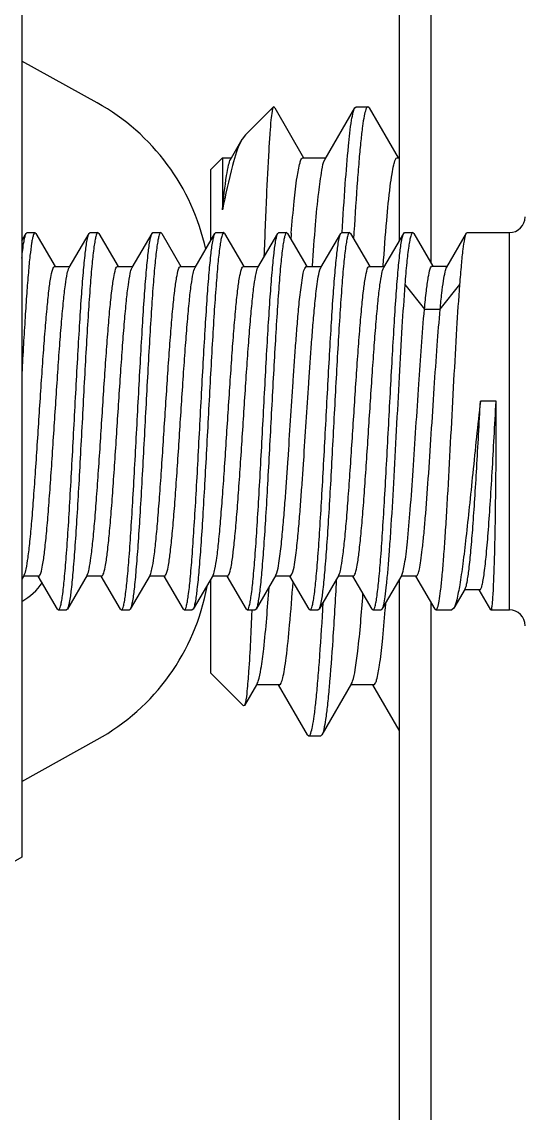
# Model space of a CAD drawing. Header units: inches. Extents: x -1293886 to -986005, y -15154 to 203628.
# Drawn here: x -1241476.2 to -1241449, y 83738 to 83797.1 of the extents above; entities that cross this region are included whole.
import ezdxf

# ---------------------------------------------------------------- set-up
doc = ezdxf.new("R2010")
doc.units = ezdxf.units.IN
doc.header["$LTSCALE"] = 100
doc.header["$MEASUREMENT"] = 0
doc.layers.add('W_DIM', color=4, linetype='Continuous')

# ---------------------------------------------------------------- blocks, each defined once
blk = doc.blocks.new('1111')
at = {"layer": 'W_DIM', "color": 7}
for p, q in [((-2280941.439, 1708334.125), (-2280941.439, 1708285.966)), ((-2280939.735, 1708317.086), (-2280939.735, 1708284.781)), ((-2280961.886, 1708299.801), (-2280961.886, 1708252.579)), ((-2280957.808, 1708293.439), (-2280961.886, 1708295.699)), ((-2280949.777, 1708291.708), (-2280948.255, 1708293.23)), ((-2280948.255, 1708293.23), (-2280948.264, 1708293.217)), ((-2280948.187, 1708293.172), (-2280948.254, 1708293.23)), ((-2280948.187, 1708293.172), (-2280946.621, 1708290.47)), ((-2280945.462, 1708290.401), (-2280943.849, 1708293.173)), ((-2280943.849, 1708293.173), (-2280943.783, 1708293.23)), ((-2280943.783, 1708293.23), (-2280943.142, 1708293.23)), ((-2280943.783, 1708293.23), (-2280943.142, 1708293.23)), ((-2280943.142, 1708293.23), (-2280943.152, 1708293.229)), ((-2280943.075, 1708293.172), (-2280943.142, 1708293.23)), ((-2280943.075, 1708293.172), (-2280941.509, 1708290.47)), ((-2280949.777, 1708291.708), (-2280949.953, 1708291.467)), ((-2280950.534, 1708290.47), (-2280949.953, 1708291.467)), ((-2280951.662, 1708289.822), (-2280951.015, 1708290.47)), ((-2280951.015, 1708290.47), (-2280950.534, 1708290.47)), ((-2280951.015, 1708290.47), (-2280951.015, 1708287.646)), ((-2280950.574, 1708290.401), (-2280950.534, 1708290.47)), ((-2280946.661, 1708290.47), (-2280945.422, 1708290.47)), ((-2280941.549, 1708290.47), (-2280941.439, 1708290.47)), ((-2280951.662, 1708289.822), (-2280951.662, 1708285.966)), ((-2280961.886, 1708285.966), (-2280961.65, 1708286.372)), ((-2280961.65, 1708286.372), (-2280961.601, 1708286.414)), ((-2280961.601, 1708286.414), (-2280961.174, 1708286.414)), ((-2280961.601, 1708286.414), (-2280961.174, 1708286.414)), ((-2280961.124, 1708286.371), (-2280961.174, 1708286.414)), ((-2280961.124, 1708286.371), (-2280960.081, 1708284.574)), ((-2280959.32, 1708284.522), (-2280958.242, 1708286.372)), ((-2280958.242, 1708286.372), (-2280958.193, 1708286.414)), ((-2280958.193, 1708286.414), (-2280957.766, 1708286.414)), ((-2280958.193, 1708286.414), (-2280957.766, 1708286.414)), ((-2280957.716, 1708286.371), (-2280957.766, 1708286.414)), ((-2280957.716, 1708286.371), (-2280956.673, 1708284.574)), ((-2280955.912, 1708284.522), (-2280954.834, 1708286.372)), ((-2280954.834, 1708286.372), (-2280954.785, 1708286.414)), ((-2280954.785, 1708286.414), (-2280954.358, 1708286.414)), ((-2280954.785, 1708286.414), (-2280954.358, 1708286.414)), ((-2280954.349, 1708286.413), (-2280954.358, 1708286.414)), ((-2280954.308, 1708286.371), (-2280954.349, 1708286.413)), ((-2280954.308, 1708286.371), (-2280953.265, 1708284.574)), ((-2280952.504, 1708284.522), (-2280951.426, 1708286.372)), ((-2280951.426, 1708286.372), (-2280951.377, 1708286.414)), ((-2280951.377, 1708286.414), (-2280950.95, 1708286.414)), ((-2280951.377, 1708286.414), (-2280950.95, 1708286.414)), ((-2280950.9, 1708286.371), (-2280950.95, 1708286.414)), ((-2280950.9, 1708286.371), (-2280949.857, 1708284.574)), ((-2280949.096, 1708284.522), (-2280948.019, 1708286.372)), ((-2280948.019, 1708286.372), (-2280947.969, 1708286.414)), ((-2280947.969, 1708286.414), (-2280947.542, 1708286.414)), ((-2280947.969, 1708286.414), (-2280947.542, 1708286.414)), ((-2280947.493, 1708286.371), (-2280947.542, 1708286.414)), ((-2280947.493, 1708286.371), (-2280946.449, 1708284.574)), ((-2280945.688, 1708284.522), (-2280944.611, 1708286.372)), ((-2280944.611, 1708286.372), (-2280944.561, 1708286.414)), ((-2280944.561, 1708286.414), (-2280944.134, 1708286.414)), ((-2280944.561, 1708286.414), (-2280944.134, 1708286.414)), ((-2280944.085, 1708286.371), (-2280944.134, 1708286.414)), ((-2280944.085, 1708286.371), (-2280943.042, 1708284.574)), ((-2280943.9, 1708286.366), (-2280943.915, 1708286.1)), ((-2280943.895, 1708286.44), (-2280943.9, 1708286.366)), ((-2280942.28, 1708284.522), (-2280941.203, 1708286.372)), ((-2280941.203, 1708286.372), (-2280941.153, 1708286.414)), ((-2280941.153, 1708286.414), (-2280940.712, 1708286.414)), ((-2280941.153, 1708286.414), (-2280940.712, 1708286.414)), ((-2280940.654, 1708286.364), (-2280940.712, 1708286.414)), ((-2280940.654, 1708286.364), (-2280939.629, 1708284.599)), ((-2280938.868, 1708284.547), (-2280937.803, 1708286.377)), ((-2280937.803, 1708286.377), (-2280937.76, 1708286.414)), ((-2280937.76, 1708286.414), (-2280935.475, 1708286.414)), ((-2280937.76, 1708286.414), (-2280935.475, 1708286.414)), ((-2280935.475, 1708265.967), (-2280935.475, 1708286.414)), ((-2280960.112, 1708284.574), (-2280959.29, 1708284.574)), ((-2280956.704, 1708284.574), (-2280955.882, 1708284.574)), ((-2280953.296, 1708284.574), (-2280952.474, 1708284.574)), ((-2280949.888, 1708284.574), (-2280949.066, 1708284.574)), ((-2280946.48, 1708284.574), (-2280945.658, 1708284.574)), ((-2280943.072, 1708284.574), (-2280942.25, 1708284.574)), ((-2280942.317, 1708284.561), (-2280942.313, 1708284.618)), ((-2280939.66, 1708284.599), (-2280938.838, 1708284.599)), ((-2280941.139, 1708283.598), (-2280940.076, 1708282.265)), ((-2280939.224, 1708282.265), (-2280938.158, 1708283.598)), ((-2280940.076, 1708282.265), (-2280939.224, 1708282.265)), ((-2280936.198, 1708277.273), (-2280937.05, 1708277.273)), ((-2280961.755, 1708267.859), (-2280961.886, 1708267.633)), ((-2280960.963, 1708267.807), (-2280961.785, 1708267.807)), ((-2280959.946, 1708266.009), (-2280960.994, 1708267.807)), ((-2280958.347, 1708267.859), (-2280959.42, 1708266.009)), ((-2280957.556, 1708267.807), (-2280958.377, 1708267.807)), ((-2280956.538, 1708266.009), (-2280957.586, 1708267.807)), ((-2280954.939, 1708267.859), (-2280956.012, 1708266.009)), ((-2280954.148, 1708267.807), (-2280954.969, 1708267.807)), ((-2280953.13, 1708266.009), (-2280954.178, 1708267.807)), ((-2280951.531, 1708267.859), (-2280952.604, 1708266.009)), ((-2280951.662, 1708267.633), (-2280951.662, 1708262.559)), ((-2280950.74, 1708267.807), (-2280951.561, 1708267.807)), ((-2280949.723, 1708266.009), (-2280950.77, 1708267.807)), ((-2280948.123, 1708267.859), (-2280949.196, 1708266.009)), ((-2280947.332, 1708267.807), (-2280948.153, 1708267.807)), ((-2280946.315, 1708266.009), (-2280947.362, 1708267.807)), ((-2280944.715, 1708267.859), (-2280945.789, 1708266.009)), ((-2280943.924, 1708267.807), (-2280944.746, 1708267.807)), ((-2280942.907, 1708266.009), (-2280943.954, 1708267.807)), ((-2280941.307, 1708267.859), (-2280942.381, 1708266.009)), ((-2280941.439, 1708267.633), (-2280941.439, 1708218.255)), ((-2280940.516, 1708267.807), (-2280941.338, 1708267.807)), ((-2280939.499, 1708266.009), (-2280940.546, 1708267.807)), ((-2280937.878, 1708267.108), (-2280938.489, 1708266.06)), ((-2280937.082, 1708267.06), (-2280937.906, 1708267.06)), ((-2280936.483, 1708265.98), (-2280937.11, 1708267.06)), ((-2280945.582, 1708265.997), (-2280945.56, 1708266.382)), ((-2280939.735, 1708266.414), (-2280939.735, 1708216.551)), ((-2280959.946, 1708266.009), (-2280959.897, 1708265.967)), ((-2280959.897, 1708265.967), (-2280959.47, 1708265.967)), ((-2280959.897, 1708265.967), (-2280959.47, 1708265.967)), ((-2280959.42, 1708266.009), (-2280959.47, 1708265.967)), ((-2280956.538, 1708266.009), (-2280956.489, 1708265.967)), ((-2280956.489, 1708265.967), (-2280956.062, 1708265.967)), ((-2280956.489, 1708265.967), (-2280956.062, 1708265.967)), ((-2280956.012, 1708266.009), (-2280956.062, 1708265.967)), ((-2280953.13, 1708266.009), (-2280953.081, 1708265.967)), ((-2280953.081, 1708265.967), (-2280952.654, 1708265.967)), ((-2280953.081, 1708265.967), (-2280952.654, 1708265.967)), ((-2280952.604, 1708266.009), (-2280952.654, 1708265.967)), ((-2280949.723, 1708266.009), (-2280949.673, 1708265.967)), ((-2280949.673, 1708265.967), (-2280949.246, 1708265.967)), ((-2280949.673, 1708265.967), (-2280949.246, 1708265.967)), ((-2280949.427, 1708265.933), (-2280949.428, 1708265.913)), ((-2280949.196, 1708266.009), (-2280949.246, 1708265.967)), ((-2280946.315, 1708266.009), (-2280946.265, 1708265.967)), ((-2280946.265, 1708265.967), (-2280945.838, 1708265.967)), ((-2280946.265, 1708265.967), (-2280945.838, 1708265.967)), ((-2280945.789, 1708266.009), (-2280945.838, 1708265.967)), ((-2280945.583, 1708265.979), (-2280945.582, 1708265.997)), ((-2280942.907, 1708266.009), (-2280942.857, 1708265.967)), ((-2280942.857, 1708265.967), (-2280942.43, 1708265.967)), ((-2280942.857, 1708265.967), (-2280942.43, 1708265.967)), ((-2280942.381, 1708266.009), (-2280942.43, 1708265.967)), ((-2280939.499, 1708266.009), (-2280939.449, 1708265.967)), ((-2280939.449, 1708265.967), (-2280938.597, 1708265.967)), ((-2280939.449, 1708265.967), (-2280938.597, 1708265.967)), ((-2280938.489, 1708266.06), (-2280938.597, 1708265.967)), ((-2280936.483, 1708265.98), (-2280936.468, 1708265.967)), ((-2280936.468, 1708265.967), (-2280935.475, 1708265.967)), ((-2280936.468, 1708265.967), (-2280935.475, 1708265.967)), ((-2280951.662, 1708262.559), (-2280949.875, 1708260.771)), ((-2280949.176, 1708261.911), (-2280949.828, 1708260.788)), ((-2280949.136, 1708261.98), (-2280949.176, 1708261.911)), ((-2280947.938, 1708261.911), (-2280949.176, 1708261.911)), ((-2280946.405, 1708259.208), (-2280947.978, 1708261.911)), ((-2280944.025, 1708261.98), (-2280945.631, 1708259.209)), ((-2280942.827, 1708261.911), (-2280944.065, 1708261.911)), ((-2280941.439, 1708259.458), (-2280942.866, 1708261.911)), ((-2280949.828, 1708260.788), (-2280949.875, 1708260.771)), ((-2280946.405, 1708259.208), (-2280946.339, 1708259.151)), ((-2280946.339, 1708259.151), (-2280946.329, 1708259.152)), ((-2280946.339, 1708259.151), (-2280945.698, 1708259.151)), ((-2280946.339, 1708259.151), (-2280945.698, 1708259.151)), ((-2280945.631, 1708259.209), (-2280945.698, 1708259.151)), ((-2280961.886, 1708256.681), (-2280957.808, 1708258.942)), ((-2280961.886, 1708252.579), (-2281002.782, 1708228.969))]:
    blk.add_line(p, q, dxfattribs=at)
for centre, radius, start, end in [((-2280963.59, 1708283.006), 11.928, 12.1061, 61), ((-2280935.475, 1708287.266), 0.852, 270, 0), ((-2280961.174, 1708286.385), 0.0291, 90.0399, 101.02593), ((-2280957.766, 1708286.385), 0.0291, 90.03975, 101.01088), ((-2280950.95, 1708286.385), 0.0291, 90.03973, 101.00856), ((-2280947.542, 1708286.385), 0.0291, 90.04059, 101.08866), ((-2280818.571, 1708275.913), 129.146, 175.34935, 175.48726), ((-2280944.134, 1708286.385), 0.0291, 90.03959, 100.99569), ((-2280940.712, 1708286.381), 0.033, 90.00528, 95.81461), ((-2280963.59, 1708269.375), 3.408, 300.11018, 325.67319), ((-2280963.59, 1708269.375), 11.928, 299, 349.65492), ((-2281071.376, 1708276.504), 129.607, 355.34216, 355.50155), ((-2280959.897, 1708265.996), 0.0291, 270.03852, 280.89518), ((-2280956.489, 1708265.996), 0.0291, 270.03683, 280.73118), ((-2280953.081, 1708265.996), 0.0291, 270.03858, 280.90111), ((-2280949.673, 1708265.996), 0.0291, 270.03696, 280.7443), ((-2280946.265, 1708265.996), 0.0291, 270.03862, 280.90474), ((-2280942.857, 1708265.996), 0.0291, 270.03729, 280.77595), ((-2280939.449, 1708265.996), 0.0291, 270.03314, 280.36013), ((-2280935.475, 1708265.115), 0.852, 0, 90)]:
    blk.add_arc(centre, radius, start, end, dxfattribs=at)
for points, knots in [([(-2280948.264, 1708293.217), (-2280948.305, 1708293.151), (-2280948.338, 1708292.908), (-2280948.405, 1708292.445), (-2280948.459, 1708291.732), (-2280948.552, 1708290.345), (-2280948.656, 1708288.112), (-2280948.731, 1708286.195), (-2280948.77, 1708285.117)], [0, 0, 0, 0, 0.028803, 0.087347, 0.175234, 0.291375, 0.601546, 1, 1, 1, 1]), ([(-2280944.537, 1708286.42), (-2280944.484, 1708287.297), (-2280944.386, 1708288.861), (-2280944.22, 1708290.887), (-2280944.084, 1708292.187), (-2280943.954, 1708292.871), (-2280943.892, 1708293.099), (-2280943.849, 1708293.173)], [0, 0, 0, 0, 0.387493, 0.691197, 0.897942, 0.962227, 1, 1, 1, 1]), ([(-2280943.152, 1708293.229), (-2280943.204, 1708293.216), (-2280943.275, 1708293.013), (-2280943.357, 1708292.685), (-2280943.444, 1708292.099), (-2280943.534, 1708291.331), (-2280943.624, 1708290.356), (-2280943.755, 1708288.706), (-2280943.839, 1708287.379), (-2280943.895, 1708286.44)], [0, 0, 0, 0, 0.023735, 0.077097, 0.161261, 0.275517, 0.41849, 0.588403, 1, 1, 1, 1]), ([(-2280949.953, 1708291.467), (-2280950.206, 1708291.034), (-2280950.579, 1708289.741), (-2280950.86, 1708288.454), (-2280951.015, 1708287.646)], [0, 0, 0, 0, 0.378609, 1, 1, 1, 1]), ([(-2280951.015, 1708287.646), (-2280950.956, 1708288.268), (-2280950.876, 1708289.089), (-2280950.708, 1708290.001), (-2280950.631, 1708290.304), (-2280950.574, 1708290.401)], [0, 0, 0, 0, 0.670781, 0.879418, 1, 1, 1, 1]), ([(-2280947.292, 1708286.384), (-2280947.245, 1708286.963), (-2280947.154, 1708287.977), (-2280947.012, 1708289.241), (-2280946.874, 1708290.025), (-2280946.771, 1708290.365), (-2280946.695, 1708290.47), (-2280946.661, 1708290.47)], [0, 0, 0, 0, 0.418103, 0.729509, 0.923457, 0.975156, 1, 1, 1, 1]), ([(-2280946.147, 1708284.611), (-2280946.095, 1708285.353), (-2280945.992, 1708286.678), (-2280945.841, 1708288.415), (-2280945.666, 1708289.593), (-2280945.568, 1708290.22), (-2280945.462, 1708290.401)], [0, 0, 0, 0, 0.381891, 0.683609, 0.892235, 1, 1, 1, 1]), ([(-2280942.313, 1708284.618), (-2280942.255, 1708285.436), (-2280942.147, 1708286.87), (-2280941.985, 1708288.535), (-2280941.852, 1708289.529), (-2280941.755, 1708290.028), (-2280941.684, 1708290.304), (-2280941.594, 1708290.47), (-2280941.549, 1708290.47)], [0, 0, 0, 0, 0.413981, 0.72778, 0.84167, 0.924911, 0.976907, 1, 1, 1, 1]), ([(-2280961.18, 1708286.414), (-2280961.2, 1708286.41), (-2280961.238, 1708286.353), (-2280961.275, 1708286.243), (-2280961.319, 1708286.064), (-2280961.382, 1708285.701), (-2280961.457, 1708285.09), (-2280961.542, 1708284.186), (-2280961.628, 1708283.07), (-2280961.714, 1708281.772), (-2280961.801, 1708280.326), (-2280961.858, 1708279.317), (-2280961.886, 1708278.794)], [0, 0, 0, 0, 0.007976, 0.023399, 0.047119, 0.079188, 0.167777, 0.287121, 0.434165, 0.605074, 0.795358, 1, 1, 1, 1]), ([(-2280961.886, 1708285.031), (-2280961.855, 1708285.331), (-2280961.811, 1708285.729), (-2280961.722, 1708286.173), (-2280961.679, 1708286.322), (-2280961.65, 1708286.372)], [0, 0, 0, 0, 0.664814, 0.874197, 1, 1, 1, 1]), ([(-2280959.891, 1708265.967), (-2280959.866, 1708265.972), (-2280959.822, 1708266.052), (-2280959.779, 1708266.195), (-2280959.729, 1708266.438), (-2280959.655, 1708266.925), (-2280959.568, 1708267.741), (-2280959.469, 1708268.939), (-2280959.369, 1708270.398), (-2280959.269, 1708272.066), (-2280959.168, 1708273.882), (-2280959.066, 1708275.781), (-2280958.965, 1708277.694), (-2280958.864, 1708279.554), (-2280958.763, 1708281.292), (-2280958.663, 1708282.847), (-2280958.564, 1708284.163), (-2280958.465, 1708285.191), (-2280958.382, 1708285.854), (-2280958.304, 1708286.209), (-2280958.267, 1708286.33), (-2280958.242, 1708286.372)], [0, 0, 0, 0, 0.003708, 0.011331, 0.023205, 0.039308, 0.083699, 0.143025, 0.215195, 0.297631, 0.387378, 0.481219, 0.575789, 0.667691, 0.753629, 0.830521, 0.895618, 0.946611, 0.981731, 0.992985, 1, 1, 1, 1]), ([(-2280957.772, 1708286.414), (-2280957.797, 1708286.409), (-2280957.841, 1708286.329), (-2280957.884, 1708286.186), (-2280957.934, 1708285.943), (-2280958.008, 1708285.456), (-2280958.095, 1708284.639), (-2280958.194, 1708283.442), (-2280958.293, 1708281.983), (-2280958.394, 1708280.316), (-2280958.495, 1708278.5), (-2280958.596, 1708276.602), (-2280958.698, 1708274.688), (-2280958.799, 1708272.829), (-2280958.899, 1708271.09), (-2280959, 1708269.535), (-2280959.099, 1708268.219), (-2280959.198, 1708267.191), (-2280959.281, 1708266.528), (-2280959.358, 1708266.172), (-2280959.396, 1708266.051), (-2280959.42, 1708266.01)], [0, 0, 0, 0, 0.003711, 0.011337, 0.023212, 0.039315, 0.083701, 0.143019, 0.215177, 0.2976, 0.387333, 0.481165, 0.575727, 0.667621, 0.753554, 0.830449, 0.895556, 0.946563, 0.981704, 0.992971, 1, 1, 1, 1]), ([(-2280956.484, 1708265.967), (-2280956.459, 1708265.972), (-2280956.414, 1708266.051), (-2280956.371, 1708266.195), (-2280956.321, 1708266.438), (-2280956.247, 1708266.924), (-2280956.16, 1708267.741), (-2280956.062, 1708268.938), (-2280955.962, 1708270.397), (-2280955.861, 1708272.065), (-2280955.76, 1708273.881), (-2280955.659, 1708275.78), (-2280955.557, 1708277.693), (-2280955.456, 1708279.553), (-2280955.355, 1708281.292), (-2280955.255, 1708282.847), (-2280955.156, 1708284.163), (-2280955.057, 1708285.191), (-2280954.974, 1708285.854), (-2280954.896, 1708286.209), (-2280954.859, 1708286.33), (-2280954.834, 1708286.372)], [0, 0, 0, 0, 0.003703, 0.01132, 0.023187, 0.039284, 0.083664, 0.142983, 0.215146, 0.297577, 0.387325, 0.481173, 0.575752, 0.667661, 0.753607, 0.830509, 0.895614, 0.946609, 0.98173, 0.992984, 1, 1, 1, 1]), ([(-2280954.358, 1708286.414), (-2280954.381, 1708286.414), (-2280954.431, 1708286.34), (-2280954.47, 1708286.205), (-2280954.522, 1708285.969), (-2280954.595, 1708285.492), (-2280954.683, 1708284.684), (-2280954.782, 1708283.495), (-2280954.882, 1708282.04), (-2280954.983, 1708280.374), (-2280955.084, 1708278.557), (-2280955.186, 1708276.653), (-2280955.287, 1708274.733), (-2280955.389, 1708272.866), (-2280955.49, 1708271.119), (-2280955.591, 1708269.555), (-2280955.69, 1708268.232), (-2280955.789, 1708267.197), (-2280955.873, 1708266.531), (-2280955.95, 1708266.173), (-2280955.988, 1708266.051), (-2280956.012, 1708266.01)], [0, 0, 0, 0, 0.003386, 0.010605, 0.022094, 0.037845, 0.081651, 0.140562, 0.21249, 0.294853, 0.384679, 0.47873, 0.573605, 0.66588, 0.752224, 0.829521, 0.894986, 0.946281, 0.981617, 0.992941, 1, 1, 1, 1]), ([(-2280953.075, 1708265.967), (-2280953.051, 1708265.972), (-2280953.006, 1708266.052), (-2280952.963, 1708266.195), (-2280952.913, 1708266.438), (-2280952.839, 1708266.925), (-2280952.752, 1708267.741), (-2280952.653, 1708268.939), (-2280952.554, 1708270.398), (-2280952.453, 1708272.066), (-2280952.352, 1708273.882), (-2280952.251, 1708275.781), (-2280952.149, 1708277.694), (-2280952.048, 1708279.554), (-2280951.947, 1708281.292), (-2280951.847, 1708282.847), (-2280951.748, 1708284.163), (-2280951.649, 1708285.191), (-2280951.566, 1708285.854), (-2280951.489, 1708286.209), (-2280951.451, 1708286.33), (-2280951.426, 1708286.372)], [0, 0, 0, 0, 0.003708, 0.011332, 0.023206, 0.039309, 0.083701, 0.143026, 0.215196, 0.297631, 0.387378, 0.481219, 0.575788, 0.66769, 0.753628, 0.830521, 0.895618, 0.94661, 0.98173, 0.992985, 1, 1, 1, 1]), ([(-2280950.956, 1708286.414), (-2280950.981, 1708286.409), (-2280951.025, 1708286.329), (-2280951.068, 1708286.186), (-2280951.118, 1708285.943), (-2280951.192, 1708285.456), (-2280951.279, 1708284.639), (-2280951.378, 1708283.442), (-2280951.478, 1708281.983), (-2280951.578, 1708280.316), (-2280951.679, 1708278.5), (-2280951.78, 1708276.602), (-2280951.882, 1708274.688), (-2280951.983, 1708272.829), (-2280952.084, 1708271.09), (-2280952.184, 1708269.535), (-2280952.283, 1708268.219), (-2280952.382, 1708267.191), (-2280952.465, 1708266.528), (-2280952.542, 1708266.172), (-2280952.58, 1708266.051), (-2280952.604, 1708266.01)], [0, 0, 0, 0, 0.003711, 0.011337, 0.023212, 0.039314, 0.0837, 0.143018, 0.215176, 0.297599, 0.387332, 0.481164, 0.575726, 0.667621, 0.753554, 0.830449, 0.895556, 0.946563, 0.981704, 0.992971, 1, 1, 1, 1]), ([(-2280949.668, 1708265.967), (-2280949.643, 1708265.972), (-2280949.598, 1708266.052), (-2280949.555, 1708266.195), (-2280949.505, 1708266.438), (-2280949.432, 1708266.924), (-2280949.344, 1708267.741), (-2280949.246, 1708268.938), (-2280949.146, 1708270.397), (-2280949.045, 1708272.065), (-2280948.944, 1708273.881), (-2280948.843, 1708275.78), (-2280948.741, 1708277.693), (-2280948.64, 1708279.553), (-2280948.54, 1708281.292), (-2280948.439, 1708282.847), (-2280948.34, 1708284.163), (-2280948.241, 1708285.191), (-2280948.158, 1708285.854), (-2280948.081, 1708286.209), (-2280948.043, 1708286.33), (-2280948.019, 1708286.372)], [0, 0, 0, 0, 0.003703, 0.011321, 0.023188, 0.039286, 0.083667, 0.142986, 0.21515, 0.297581, 0.387329, 0.481177, 0.575755, 0.667664, 0.753609, 0.83051, 0.895615, 0.94661, 0.98173, 0.992984, 1, 1, 1, 1]), ([(-2280947.548, 1708286.414), (-2280947.573, 1708286.409), (-2280947.617, 1708286.329), (-2280947.66, 1708286.186), (-2280947.71, 1708285.942), (-2280947.784, 1708285.456), (-2280947.871, 1708284.639), (-2280947.97, 1708283.442), (-2280948.07, 1708281.982), (-2280948.17, 1708280.315), (-2280948.271, 1708278.5), (-2280948.373, 1708276.601), (-2280948.474, 1708274.688), (-2280948.575, 1708272.829), (-2280948.676, 1708271.09), (-2280948.776, 1708269.535), (-2280948.875, 1708268.219), (-2280948.974, 1708267.191), (-2280949.057, 1708266.528), (-2280949.134, 1708266.172), (-2280949.172, 1708266.051), (-2280949.196, 1708266.01)], [0, 0, 0, 0, 0.003714, 0.011343, 0.023221, 0.039327, 0.08372, 0.14304, 0.215198, 0.297619, 0.387351, 0.481178, 0.575732, 0.667622, 0.753555, 0.83045, 0.895556, 0.946562, 0.981703, 0.992971, 1, 1, 1, 1]), ([(-2280946.26, 1708265.967), (-2280946.235, 1708265.972), (-2280946.19, 1708266.052), (-2280946.147, 1708266.195), (-2280946.097, 1708266.438), (-2280946.024, 1708266.925), (-2280945.936, 1708267.741), (-2280945.838, 1708268.939), (-2280945.738, 1708270.398), (-2280945.637, 1708272.066), (-2280945.536, 1708273.882), (-2280945.435, 1708275.781), (-2280945.333, 1708277.694), (-2280945.232, 1708279.554), (-2280945.132, 1708281.292), (-2280945.031, 1708282.847), (-2280944.932, 1708284.163), (-2280944.833, 1708285.191), (-2280944.75, 1708285.854), (-2280944.673, 1708286.209), (-2280944.635, 1708286.33), (-2280944.611, 1708286.372)], [0, 0, 0, 0, 0.003708, 0.011332, 0.023206, 0.03931, 0.083702, 0.143027, 0.215196, 0.297632, 0.387379, 0.481219, 0.575788, 0.66769, 0.753628, 0.830521, 0.895618, 0.946611, 0.98173, 0.992985, 1, 1, 1, 1]), ([(-2280944.14, 1708286.414), (-2280944.165, 1708286.409), (-2280944.209, 1708286.329), (-2280944.252, 1708286.186), (-2280944.302, 1708285.943), (-2280944.376, 1708285.456), (-2280944.463, 1708284.639), (-2280944.562, 1708283.442), (-2280944.662, 1708281.983), (-2280944.762, 1708280.316), (-2280944.863, 1708278.5), (-2280944.965, 1708276.602), (-2280945.066, 1708274.688), (-2280945.167, 1708272.829), (-2280945.268, 1708271.09), (-2280945.368, 1708269.535), (-2280945.467, 1708268.219), (-2280945.566, 1708267.191), (-2280945.649, 1708266.528), (-2280945.727, 1708266.172), (-2280945.764, 1708266.051), (-2280945.789, 1708266.01)], [0, 0, 0, 0, 0.003711, 0.011336, 0.02321, 0.039312, 0.083698, 0.143015, 0.215173, 0.297594, 0.387327, 0.481159, 0.575721, 0.667617, 0.753551, 0.830448, 0.895556, 0.946563, 0.981704, 0.992971, 1, 1, 1, 1]), ([(-2280942.852, 1708265.967), (-2280942.827, 1708265.972), (-2280942.782, 1708266.052), (-2280942.74, 1708266.195), (-2280942.689, 1708266.438), (-2280942.616, 1708266.924), (-2280942.528, 1708267.741), (-2280942.43, 1708268.938), (-2280942.33, 1708270.398), (-2280942.229, 1708272.065), (-2280942.128, 1708273.881), (-2280942.027, 1708275.78), (-2280941.926, 1708277.694), (-2280941.824, 1708279.553), (-2280941.724, 1708281.292), (-2280941.623, 1708282.847), (-2280941.524, 1708284.163), (-2280941.425, 1708285.191), (-2280941.342, 1708285.854), (-2280941.265, 1708286.209), (-2280941.227, 1708286.33), (-2280941.203, 1708286.372)], [0, 0, 0, 0, 0.003704, 0.011323, 0.023191, 0.03929, 0.083673, 0.142993, 0.215158, 0.297591, 0.387338, 0.481186, 0.575764, 0.667671, 0.753614, 0.830513, 0.895616, 0.946611, 0.98173, 0.992985, 1, 1, 1, 1]), ([(-2280940.715, 1708286.414), (-2280940.74, 1708286.412), (-2280940.79, 1708286.337), (-2280940.833, 1708286.198), (-2280940.886, 1708285.962), (-2280940.961, 1708285.487), (-2280941.05, 1708284.687), (-2280941.108, 1708283.995), (-2280941.139, 1708283.598)], [0, 0, 0, 0, 0.025999, 0.078741, 0.161216, 0.273457, 0.583864, 1, 1, 1, 1]), ([(-2280938.158, 1708283.598), (-2280938.13, 1708283.957), (-2280938.076, 1708284.595), (-2280937.995, 1708285.429), (-2280937.907, 1708285.991), (-2280937.854, 1708286.289), (-2280937.803, 1708286.377)], [0, 0, 0, 0, 0.385426, 0.68535, 0.89169, 1, 1, 1, 1]), ([(-2280961.755, 1708267.859), (-2280961.698, 1708267.957), (-2280961.631, 1708268.278), (-2280961.531, 1708268.879), (-2280961.436, 1708269.747), (-2280961.336, 1708270.842), (-2280961.236, 1708272.129), (-2280961.098, 1708274.089), (-2280960.967, 1708276.138), (-2280960.833, 1708278.201), (-2280960.732, 1708279.678), (-2280960.632, 1708281.031), (-2280960.532, 1708282.209), (-2280960.433, 1708283.176), (-2280960.34, 1708283.888), (-2280960.251, 1708284.324), (-2280960.182, 1708284.519), (-2280960.133, 1708284.574), (-2280960.112, 1708284.574)], [0, 0, 0, 0, 0.020221, 0.057009, 0.109346, 0.175452, 0.253005, 0.33926, 0.525406, 0.618671, 0.707625, 0.789106, 0.860221, 0.918463, 0.961812, 0.988888, 0.996222, 1, 1, 1, 1]), ([(-2280960.963, 1708267.807), (-2280960.942, 1708267.807), (-2280960.893, 1708267.862), (-2280960.824, 1708268.057), (-2280960.735, 1708268.493), (-2280960.642, 1708269.205), (-2280960.542, 1708270.172), (-2280960.443, 1708271.351), (-2280960.343, 1708272.704), (-2280960.242, 1708274.181), (-2280960.108, 1708276.245), (-2280959.976, 1708278.294), (-2280959.839, 1708280.254), (-2280959.739, 1708281.541), (-2280959.639, 1708282.635), (-2280959.544, 1708283.504), (-2280959.444, 1708284.104), (-2280959.377, 1708284.424), (-2280959.32, 1708284.522)], [0, 0, 0, 0, 0.003779, 0.011114, 0.038197, 0.081556, 0.139811, 0.210942, 0.292439, 0.381409, 0.474688, 0.660849, 0.747103, 0.824649, 0.89074, 0.943055, 0.979813, 1, 1, 1, 1]), ([(-2280958.347, 1708267.859), (-2280958.29, 1708267.957), (-2280958.223, 1708268.278), (-2280958.123, 1708268.879), (-2280958.028, 1708269.747), (-2280957.928, 1708270.842), (-2280957.828, 1708272.129), (-2280957.69, 1708274.089), (-2280957.559, 1708276.138), (-2280957.425, 1708278.201), (-2280957.324, 1708279.678), (-2280957.224, 1708281.031), (-2280957.125, 1708282.209), (-2280957.025, 1708283.176), (-2280956.932, 1708283.888), (-2280956.843, 1708284.324), (-2280956.774, 1708284.519), (-2280956.725, 1708284.574), (-2280956.704, 1708284.574)], [0, 0, 0, 0, 0.020221, 0.057009, 0.109346, 0.175452, 0.253005, 0.33926, 0.525406, 0.618671, 0.707625, 0.789106, 0.860221, 0.918463, 0.961812, 0.988889, 0.996222, 1, 1, 1, 1]), ([(-2280957.556, 1708267.807), (-2280957.534, 1708267.807), (-2280957.485, 1708267.862), (-2280957.416, 1708268.057), (-2280957.327, 1708268.493), (-2280957.234, 1708269.205), (-2280957.134, 1708270.172), (-2280957.035, 1708271.351), (-2280956.935, 1708272.704), (-2280956.834, 1708274.181), (-2280956.7, 1708276.245), (-2280956.569, 1708278.294), (-2280956.431, 1708280.254), (-2280956.331, 1708281.541), (-2280956.231, 1708282.635), (-2280956.136, 1708283.504), (-2280956.036, 1708284.104), (-2280955.969, 1708284.424), (-2280955.912, 1708284.522)], [0, 0, 0, 0, 0.003779, 0.011114, 0.038196, 0.081556, 0.139811, 0.210942, 0.292439, 0.38141, 0.474688, 0.660849, 0.747103, 0.824649, 0.89074, 0.943055, 0.979813, 1, 1, 1, 1]), ([(-2280954.939, 1708267.859), (-2280954.882, 1708267.957), (-2280954.815, 1708268.278), (-2280954.715, 1708268.879), (-2280954.62, 1708269.747), (-2280954.52, 1708270.842), (-2280954.42, 1708272.129), (-2280954.282, 1708274.089), (-2280954.151, 1708276.138), (-2280954.017, 1708278.201), (-2280953.916, 1708279.678), (-2280953.816, 1708281.031), (-2280953.717, 1708282.209), (-2280953.617, 1708283.176), (-2280953.524, 1708283.888), (-2280953.435, 1708284.324), (-2280953.366, 1708284.519), (-2280953.317, 1708284.574), (-2280953.296, 1708284.574)], [0, 0, 0, 0, 0.020221, 0.057008, 0.109345, 0.17545, 0.253003, 0.339257, 0.525401, 0.618666, 0.70762, 0.789101, 0.860217, 0.918459, 0.96181, 0.988888, 0.996221, 1, 1, 1, 1]), ([(-2280954.148, 1708267.807), (-2280954.126, 1708267.807), (-2280954.077, 1708267.862), (-2280954.008, 1708268.057), (-2280953.919, 1708268.493), (-2280953.826, 1708269.205), (-2280953.727, 1708270.172), (-2280953.627, 1708271.351), (-2280953.527, 1708272.704), (-2280953.426, 1708274.181), (-2280953.292, 1708276.245), (-2280953.161, 1708278.294), (-2280953.023, 1708280.253), (-2280952.923, 1708281.541), (-2280952.823, 1708282.635), (-2280952.728, 1708283.504), (-2280952.628, 1708284.104), (-2280952.561, 1708284.424), (-2280952.504, 1708284.522)], [0, 0, 0, 0, 0.003779, 0.011113, 0.038196, 0.081555, 0.139809, 0.210939, 0.292435, 0.381405, 0.474683, 0.660843, 0.747096, 0.824643, 0.890735, 0.943051, 0.979811, 1, 1, 1, 1]), ([(-2280951.531, 1708267.859), (-2280951.474, 1708267.957), (-2280951.407, 1708268.278), (-2280951.307, 1708268.879), (-2280951.212, 1708269.747), (-2280951.112, 1708270.842), (-2280951.012, 1708272.129), (-2280950.875, 1708274.089), (-2280950.744, 1708276.138), (-2280950.609, 1708278.201), (-2280950.508, 1708279.678), (-2280950.408, 1708281.031), (-2280950.309, 1708282.209), (-2280950.209, 1708283.176), (-2280950.116, 1708283.888), (-2280950.027, 1708284.324), (-2280949.958, 1708284.519), (-2280949.909, 1708284.574), (-2280949.888, 1708284.574)], [0, 0, 0, 0, 0.020221, 0.057009, 0.109346, 0.175452, 0.253005, 0.33926, 0.525406, 0.618671, 0.707625, 0.789106, 0.860221, 0.918463, 0.961812, 0.988889, 0.996221, 1, 1, 1, 1]), ([(-2280950.74, 1708267.807), (-2280950.718, 1708267.807), (-2280950.669, 1708267.862), (-2280950.6, 1708268.057), (-2280950.511, 1708268.493), (-2280950.418, 1708269.205), (-2280950.319, 1708270.172), (-2280950.219, 1708271.351), (-2280950.119, 1708272.704), (-2280950.018, 1708274.181), (-2280949.884, 1708276.245), (-2280949.753, 1708278.294), (-2280949.615, 1708280.254), (-2280949.515, 1708281.541), (-2280949.415, 1708282.635), (-2280949.32, 1708283.504), (-2280949.22, 1708284.104), (-2280949.153, 1708284.424), (-2280949.096, 1708284.522)], [0, 0, 0, 0, 0.003779, 0.011113, 0.038196, 0.081556, 0.139811, 0.210942, 0.292439, 0.38141, 0.474689, 0.66085, 0.747103, 0.824649, 0.89074, 0.943055, 0.979813, 1, 1, 1, 1]), ([(-2280948.123, 1708267.859), (-2280948.045, 1708268.016), (-2280947.981, 1708268.368), (-2280947.904, 1708268.885), (-2280947.84, 1708269.408), (-2280947.771, 1708270.106), (-2280947.694, 1708270.979), (-2280947.612, 1708272.028), (-2280947.537, 1708273.078), (-2280947.442, 1708274.478), (-2280947.329, 1708276.228), (-2280947.216, 1708277.978), (-2280947.121, 1708279.378), (-2280947.046, 1708280.428), (-2280946.963, 1708281.477), (-2280946.885, 1708282.351), (-2280946.818, 1708283.048), (-2280946.742, 1708283.572), (-2280946.679, 1708284.08), (-2280946.6, 1708284.45), (-2280946.48, 1708284.574)], [0, 0, 0, 0, 0.031186, 0.062475, 0.093704, 0.124983, 0.187517, 0.250043, 0.312574, 0.375103, 0.500161, 0.62522, 0.687747, 0.750283, 0.812799, 0.875353, 0.906651, 0.937778, 0.969229, 1, 1, 1, 1]), ([(-2280947.332, 1708267.807), (-2280947.211, 1708267.93), (-2280947.133, 1708268.301), (-2280947.069, 1708268.809), (-2280946.993, 1708269.333), (-2280946.927, 1708270.03), (-2280946.848, 1708270.904), (-2280946.766, 1708271.953), (-2280946.691, 1708273.003), (-2280946.595, 1708274.403), (-2280946.482, 1708276.153), (-2280946.369, 1708277.903), (-2280946.274, 1708279.303), (-2280946.199, 1708280.353), (-2280946.118, 1708281.402), (-2280946.041, 1708282.276), (-2280945.971, 1708282.973), (-2280945.907, 1708283.497), (-2280945.83, 1708284.014), (-2280945.766, 1708284.366), (-2280945.688, 1708284.522)], [0, 0, 0, 0, 0.030768, 0.062218, 0.093344, 0.124643, 0.187198, 0.249714, 0.31225, 0.374778, 0.499837, 0.624896, 0.687425, 0.749956, 0.812483, 0.875017, 0.906295, 0.937525, 0.968815, 1, 1, 1, 1]), ([(-2280944.715, 1708267.859), (-2280944.658, 1708267.957), (-2280944.591, 1708268.278), (-2280944.491, 1708268.879), (-2280944.397, 1708269.747), (-2280944.296, 1708270.842), (-2280944.196, 1708272.129), (-2280944.059, 1708274.089), (-2280943.928, 1708276.138), (-2280943.793, 1708278.201), (-2280943.693, 1708279.678), (-2280943.592, 1708281.031), (-2280943.493, 1708282.209), (-2280943.393, 1708283.176), (-2280943.3, 1708283.888), (-2280943.211, 1708284.324), (-2280943.142, 1708284.519), (-2280943.093, 1708284.574), (-2280943.072, 1708284.574)], [0, 0, 0, 0, 0.020221, 0.057009, 0.109346, 0.175452, 0.253005, 0.33926, 0.525406, 0.618671, 0.707626, 0.789106, 0.860222, 0.918463, 0.961813, 0.988889, 0.996221, 1, 1, 1, 1]), ([(-2280943.924, 1708267.807), (-2280943.903, 1708267.807), (-2280943.853, 1708267.862), (-2280943.784, 1708268.057), (-2280943.695, 1708268.493), (-2280943.602, 1708269.205), (-2280943.503, 1708270.172), (-2280943.403, 1708271.351), (-2280943.303, 1708272.704), (-2280943.202, 1708274.181), (-2280943.068, 1708276.245), (-2280942.937, 1708278.294), (-2280942.799, 1708280.254), (-2280942.699, 1708281.541), (-2280942.599, 1708282.635), (-2280942.505, 1708283.504), (-2280942.404, 1708284.104), (-2280942.337, 1708284.424), (-2280942.28, 1708284.522)], [0, 0, 0, 0, 0.003779, 0.011114, 0.038197, 0.081557, 0.139812, 0.210943, 0.29244, 0.38141, 0.474689, 0.66085, 0.747103, 0.824649, 0.89074, 0.943055, 0.979813, 1, 1, 1, 1]), ([(-2280940.076, 1708282.265), (-2280940.045, 1708282.596), (-2280939.986, 1708283.176), (-2280939.891, 1708283.9), (-2280939.801, 1708284.345), (-2280939.731, 1708284.543), (-2280939.681, 1708284.599), (-2280939.66, 1708284.599)], [0, 0, 0, 0, 0.416821, 0.727006, 0.920674, 0.973077, 1, 1, 1, 1]), ([(-2280939.224, 1708282.265), (-2280939.197, 1708282.553), (-2280939.145, 1708283.067), (-2280939.062, 1708283.743), (-2280938.976, 1708284.215), (-2280938.915, 1708284.467), (-2280938.868, 1708284.547)], [0, 0, 0, 0, 0.374921, 0.67078, 0.880329, 1, 1, 1, 1]), ([(-2280941.139, 1708283.598), (-2280941.198, 1708282.835), (-2280941.306, 1708281.169), (-2280941.454, 1708278.536), (-2280941.603, 1708275.711), (-2280941.752, 1708272.926), (-2280941.88, 1708270.733), (-2280941.987, 1708269.168), (-2280942.063, 1708268.193), (-2280942.139, 1708267.383), (-2280942.211, 1708266.749), (-2280942.286, 1708266.313), (-2280942.339, 1708266.082), (-2280942.381, 1708266.01)], [0, 0, 0, 0, 0.130118, 0.283774, 0.448524, 0.611007, 0.75805, 0.821983, 0.877746, 0.924216, 0.960473, 0.985838, 1, 1, 1, 1]), ([(-2280939.444, 1708265.967), (-2280939.426, 1708265.97), (-2280939.391, 1708266.016), (-2280939.334, 1708266.171), (-2280939.266, 1708266.512), (-2280939.191, 1708267.068), (-2280939.114, 1708267.828), (-2280939.036, 1708268.769), (-2280938.957, 1708269.873), (-2280938.878, 1708271.115), (-2280938.769, 1708272.968), (-2280938.638, 1708275.407), (-2280938.484, 1708278.332), (-2280938.331, 1708281.071), (-2280938.219, 1708282.805), (-2280938.158, 1708283.598)], [0, 0, 0, 0, 0.003023, 0.008655, 0.02883, 0.060884, 0.10423, 0.157961, 0.220923, 0.291749, 0.368894, 0.535298, 0.705669, 0.865188, 1, 1, 1, 1]), ([(-2280941.307, 1708267.859), (-2280941.269, 1708267.925), (-2280941.214, 1708268.126), (-2280941.141, 1708268.502), (-2280941.068, 1708269.035), (-2280940.959, 1708270.016), (-2280940.832, 1708271.527), (-2280940.685, 1708273.589), (-2280940.537, 1708275.858), (-2280940.348, 1708278.775), (-2280940.203, 1708280.914), (-2280940.076, 1708282.265)], [0, 0, 0, 0, 0.015824, 0.042527, 0.079816, 0.127025, 0.247356, 0.394063, 0.555499, 0.718817, 1, 1, 1, 1]), ([(-2280940.516, 1708267.807), (-2280940.475, 1708267.807), (-2280940.402, 1708267.968), (-2280940.341, 1708268.22), (-2280940.26, 1708268.688), (-2280940.185, 1708269.297), (-2280940.106, 1708270.068), (-2280939.994, 1708271.344), (-2280939.861, 1708273.17), (-2280939.707, 1708275.519), (-2280939.552, 1708277.927), (-2280939.398, 1708280.183), (-2280939.286, 1708281.611), (-2280939.224, 1708282.265)], [0, 0, 0, 0, 0.008447, 0.028211, 0.059849, 0.102845, 0.156318, 0.219121, 0.36706, 0.533759, 0.704628, 0.864703, 1, 1, 1, 1]), ([(-2280937.05, 1708277.273), (-2280937.197, 1708275.976), (-2280937.391, 1708274.067), (-2280937.642, 1708271.605), (-2280937.817, 1708269.966), (-2280937.986, 1708268.558), (-2280938.143, 1708267.428), (-2280938.298, 1708266.628), (-2280938.408, 1708266.198), (-2280938.489, 1708266.06)], [0, 0, 0, 0, 0.346094, 0.50857, 0.65594, 0.782806, 0.884568, 0.957661, 1, 1, 1, 1]), ([(-2280937.878, 1708267.108), (-2280937.853, 1708267.15), (-2280937.813, 1708267.272), (-2280937.733, 1708267.627), (-2280937.646, 1708268.278), (-2280937.545, 1708269.28), (-2280937.445, 1708270.55), (-2280937.344, 1708272.039), (-2280937.208, 1708274.304), (-2280937.114, 1708276.068), (-2280937.05, 1708277.273)], [0, 0, 0, 0, 0.014497, 0.037247, 0.107063, 0.207049, 0.333333, 0.481179, 0.645288, 1, 1, 1, 1]), ([(-2280937.082, 1708267.06), (-2280937.056, 1708267.06), (-2280937, 1708267.141), (-2280936.957, 1708267.291), (-2280936.899, 1708267.549), (-2280936.82, 1708268.069), (-2280936.724, 1708268.941), (-2280936.618, 1708270.212), (-2280936.511, 1708271.746), (-2280936.405, 1708273.478), (-2280936.301, 1708275.343), (-2280936.233, 1708276.623), (-2280936.198, 1708277.273)], [0, 0, 0, 0, 0.007534, 0.023454, 0.048663, 0.083048, 0.177833, 0.303692, 0.455223, 0.626216, 0.810017, 1, 1, 1, 1]), ([(-2280936.466, 1708265.967), (-2280936.443, 1708265.974), (-2280936.431, 1708266.079), (-2280936.398, 1708266.233), (-2280936.377, 1708266.528), (-2280936.35, 1708266.91), (-2280936.327, 1708267.4), (-2280936.304, 1708267.983), (-2280936.283, 1708268.656), (-2280936.256, 1708269.709), (-2280936.228, 1708271.187), (-2280936.204, 1708273.106), (-2280936.192, 1708275.16), (-2280936.194, 1708276.564), (-2280936.198, 1708277.273)], [0, 0, 0, 0, 0.006277, 0.021923, 0.047061, 0.081471, 0.124793, 0.17657, 0.236243, 0.303168, 0.455809, 0.627887, 0.811933, 1, 1, 1, 1]), ([(-2280947.938, 1708261.911), (-2280947.895, 1708261.911), (-2280947.807, 1708262.067), (-2280947.738, 1708262.331), (-2280947.643, 1708262.805), (-2280947.513, 1708263.752), (-2280947.355, 1708265.341), (-2280947.25, 1708266.71), (-2280947.193, 1708267.492)], [0, 0, 0, 0, 0.023282, 0.075204, 0.158212, 0.271837, 0.585296, 1, 1, 1, 1]), ([(-2280944.851, 1708267.593), (-2280944.91, 1708266.51), (-2280945.025, 1708264.569), (-2280945.187, 1708262.301), (-2280945.327, 1708260.864), (-2280945.418, 1708260.102), (-2280945.513, 1708259.576), (-2280945.58, 1708259.297), (-2280945.631, 1708259.209)], [0, 0, 0, 0, 0.385911, 0.691592, 0.808742, 0.899832, 0.963715, 1, 1, 1, 1]), ([(-2280949.079, 1708262.114), (-2280949.007, 1708262.326), (-2280948.904, 1708262.911), (-2280948.686, 1708264.597), (-2280948.575, 1708266.073), (-2280948.494, 1708267.182)], [0, 0, 0, 0, 0.131654, 0.346807, 1, 1, 1, 1]), ([(-2280943.969, 1708262.11), (-2280943.9, 1708262.309), (-2280943.801, 1708262.854), (-2280943.593, 1708264.423), (-2280943.486, 1708265.795), (-2280943.408, 1708266.826)], [0, 0, 0, 0, 0.132644, 0.347693, 1, 1, 1, 1]), ([(-2280949.428, 1708265.913), (-2280949.476, 1708264.82), (-2280949.54, 1708263.371), (-2280949.673, 1708261.716), (-2280949.733, 1708261.15), (-2280949.779, 1708260.943)], [0, 0, 0, 0, 0.658368, 0.872259, 1, 1, 1, 1]), ([(-2280946.329, 1708259.152), (-2280946.276, 1708259.164), (-2280946.206, 1708259.369), (-2280946.124, 1708259.698), (-2280946.036, 1708260.288), (-2280945.946, 1708261.06), (-2280945.855, 1708262.041), (-2280945.725, 1708263.7), (-2280945.64, 1708265.034), (-2280945.583, 1708265.979)], [0, 0, 0, 0, 0.023672, 0.077003, 0.161165, 0.275446, 0.418458, 0.588412, 1, 1, 1, 1]), ([(-2280942.827, 1708261.911), (-2280942.792, 1708261.911), (-2280942.716, 1708262.015), (-2280942.614, 1708262.354), (-2280942.475, 1708263.135), (-2280942.334, 1708264.393), (-2280942.244, 1708265.402), (-2280942.197, 1708265.979)], [0, 0, 0, 0, 0.024869, 0.076568, 0.270487, 0.581865, 1, 1, 1, 1]), ([(-2280936.468, 1708265.967), (-2280936.468, 1708265.967), (-2280936.468, 1708265.967), (-2280936.468, 1708265.967), (-2280936.467, 1708265.967), (-2280936.466, 1708265.967), (-2280936.466, 1708265.967), (-2280936.456, 1708265.97), (-2280936.478, 1708265.967), (-2280936.468, 1708265.967)], [0, 0, 0, 0, 0, 0.247546, 0.495092, 1, 1, 1, 1.000857, 1.000857, 1.000857, 1.000857]), ([(-2280949.779, 1708260.943), (-2280949.783, 1708260.926), (-2280949.795, 1708260.873), (-2280949.81, 1708260.82), (-2280949.828, 1708260.788)], [0, 0, 0, 0, 0.32729, 1, 1, 1, 1])]:
    blk.add_open_spline(points, degree=3, knots=knots, dxfattribs=at)
for points in [[(-2280949.136, 1708261.98), (-2280949.112, 1708262.022), (-2280949.095, 1708262.068), (-2280949.079, 1708262.114)], [(-2280944.025, 1708261.98), (-2280944.001, 1708262.021), (-2280943.984, 1708262.066), (-2280943.969, 1708262.11)]]:
    blk.add_open_spline(points, degree=3, dxfattribs=at)

msp = doc.modelspace()

# ---------------------------------------------------------------- block references
at = {"layer": 'W_DIM'}
msp.add_blockref('1111', (1039485.652, -1624500.722), dxfattribs=at)

doc.saveas('drawing.dxf')
